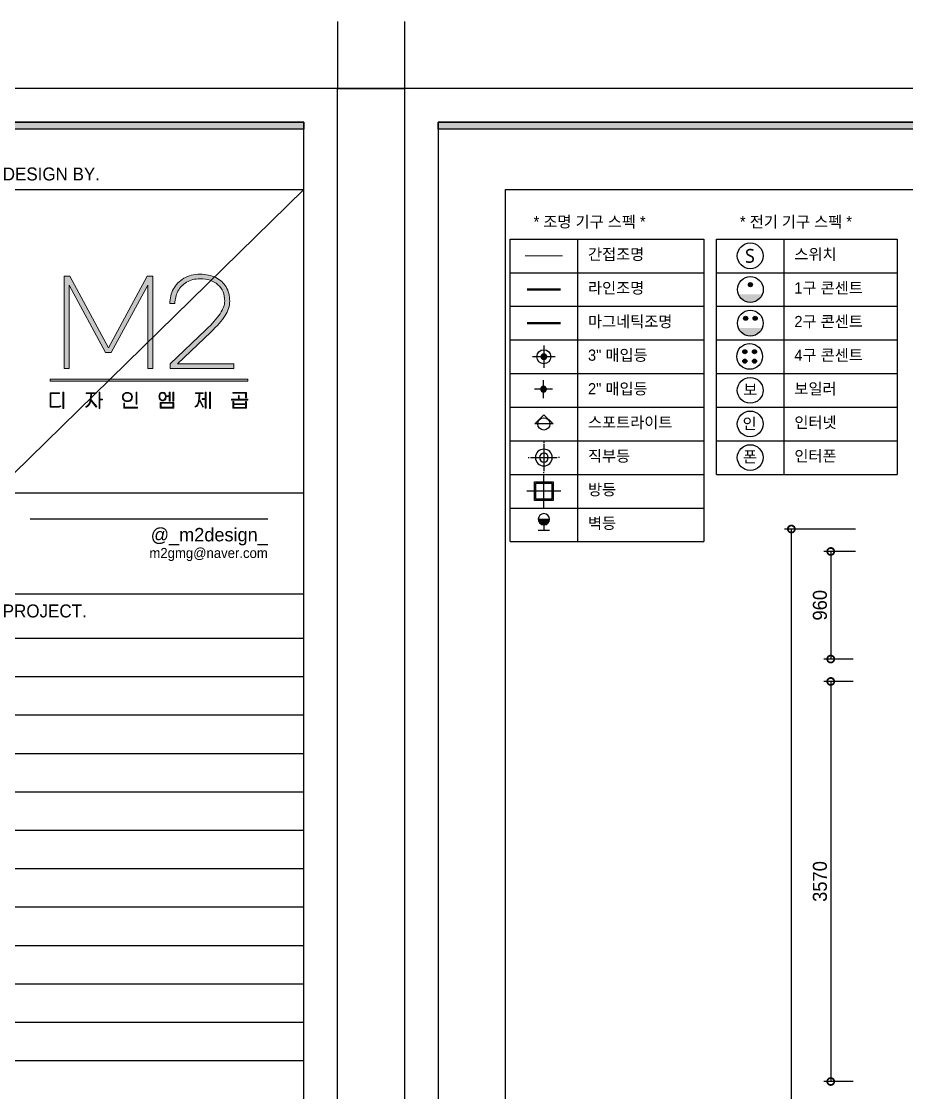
# Model space of a CAD drawing. Header units: inches. Extents: x -4181 to 116552, y 25636 to 44656.
# Drawn here: x 30851 to 38749, y 35097 to 44656 of the extents above; entities that cross this region are included whole.
import ezdxf
from ezdxf.enums import TextEntityAlignment as Align

# ---------------------------------------------------------------- set-up
doc = ezdxf.new("R2010")
doc.units = ezdxf.units.IN
doc.header["$LTSCALE"] = 50
doc.header["$MEASUREMENT"] = 0
doc.linetypes.add('HID', pattern=[2.3, 1.5, -0.8])
for name, color, linetype in [('0-ELC TEXT', 7, 'Continuous'), ('06-LIGHT', 4, 'Continuous'), ('07-dim', 5, 'Continuous'), ('3.기호.계단선', 30, 'Continuous'), ('_U+B808_U+C774_U+C5B4 2', 7, 'Continuous'), ('CEIL-DOOR', 6, 'Continuous'), ('CEIL-LIGHT', 7, 'Continuous'), ('FORM(YOURNAME)-1', 1, 'Continuous'), ('FORM(YOURNAME)-11', 1, 'Continuous'), ('HAT', 5, 'Continuous'), ('RC-LIGHT', 7, 'Continuous'), ('U-LANP', 6, 'Continuous'), ('설비', 140, 'Continuous')]:
    doc.layers.add(name, color=color, linetype=linetype)
doc.styles.add('YOURNAME', font='HY울릉도M.TTF')
doc.styles.add('스타일1', font='HY울릉도M.TTF')
doc.styles.add('코레일둥고', font='Korail_Round_Gothic_Medium.ttf')
doc.dimstyles.new('50', dxfattribs={"dimscale": 50, "dimtxt": 2.5, "dimasz": 2.5, "dimexe": 1.25, "dimexo": 2, "dimtad": 1, "dimdec": 0, "dimtxsty": '스타일1', "dimblk": 'DOTSMALL', "dimcen": 2.5, "dimclrd": 1, "dimclre": 1, "dimclrt": 2, "dimadec": 0, "dimazin": 0, "dimtfac": 1, "dimtdec": 0, "dimtix": 1, "dimtmove": 0, "dimatfit": 3, "dimldrblk": 'DOTSMALL', "dimfxl": 1.25, "dimarcsym": 0})

# ---------------------------------------------------------------- blocks, each defined once
blk = doc.blocks.new('block 34')
at = {"layer": '_U+B808_U+C774_U+C5B4 2'}
h = blk.add_hatch(color=35, dxfattribs=at)
h.dxf.hatch_style = 2
h.paths.add_polyline_path([(674.6, -105.53), (675.73, -105.53), (683.42, -119.69), (691.1, -105.53), (692.22, -105.53), (692.22, -123.82), (691.22, -123.82), (691.22, -107.31), (683.97, -120.67), (682.84, -120.67), (675.59, -107.31), (675.59, -123.82), (674.6, -123.82)])
h = blk.add_hatch(color=35, dxfattribs=at)
h.dxf.hatch_style = 2
edge = h.paths.add_edge_path()
edge.add_spline(control_points=[(704.68, -105.78), (705.57, -106.21), (706.25, -106.83), (706.73, -107.63), (707.21, -108.43), (707.45, -109.38), (707.45, -110.46), (707.45, -111.43), (707.14, -112.39), (706.53, -113.34), (705.92, -114.29), (704.98, -115.38), (703.7, -116.62), (703.7, -116.62), (697.12, -122.91), (697.12, -122.91), (697.12, -122.91), (708.26, -122.91), (708.26, -122.91), (708.26, -122.91), (708.26, -123.82), (708.26, -123.82), (708.26, -123.82), (695.66, -123.82), (695.66, -123.82), (695.66, -123.82), (695.66, -122.91), (695.66, -122.91), (695.66, -122.91), (702.73, -116.15), (702.73, -116.15), (703.99, -114.93), (704.93, -113.86), (705.54, -112.95), (706.15, -112.03), (706.45, -111.2), (706.45, -110.46), (706.45, -109.07), (706.01, -107.98), (705.12, -107.2), (704.23, -106.42), (703.05, -106.03), (701.57, -106.03), (700.53, -106.03), (699.64, -106.26), (698.89, -106.71), (698.15, -107.15), (697.57, -107.75), (697.18, -108.5), (696.79, -109.25), (696.59, -110.06), (696.59, -110.94), (696.59, -110.94), (695.59, -110.94), (695.59, -110.94), (695.59, -109.89), (695.83, -108.93), (696.3, -108.05), (696.77, -107.17), (697.46, -106.46), (698.36, -105.93), (699.26, -105.4), (700.33, -105.13), (701.57, -105.13), (702.76, -105.13), (703.79, -105.35), (704.68, -105.78)], knot_values=[0, 0, 0, 0, 1, 1, 1, 2, 2, 2, 3, 3, 3, 4, 4, 4, 5, 5, 5, 6, 6, 6, 7, 7, 7, 8, 8, 8, 9, 9, 9, 10, 10, 10, 11, 11, 11, 12, 12, 12, 13, 13, 13, 14, 14, 14, 15, 15, 15, 16, 16, 16, 17, 17, 17, 18, 18, 18, 19, 19, 19, 20, 20, 20, 21, 21, 21, 22, 22, 22, 22], degree=3, periodic=0)
at = {"layer": '_U+B808_U+C774_U+C5B4 2', "lineweight": 0}
blk.add_lwpolyline([(674.6, -105.53), (675.73, -105.53), (683.42, -119.69), (691.1, -105.53), (692.22, -105.53), (692.22, -123.82), (691.22, -123.82), (691.22, -107.31), (683.97, -120.67), (682.84, -120.67), (675.59, -107.31), (675.59, -123.82), (674.6, -123.82), (674.6, -105.53)], dxfattribs=at)
blk.add_open_spline([(704.68, -105.78), (705.57, -106.21), (706.25, -106.83), (706.73, -107.63), (707.21, -108.43), (707.45, -109.38), (707.45, -110.46), (707.45, -111.43), (707.14, -112.39), (706.53, -113.34), (705.92, -114.29), (704.98, -115.38), (703.7, -116.62), (703.7, -116.62), (697.12, -122.91), (697.12, -122.91), (697.12, -122.91), (708.26, -122.91), (708.26, -122.91), (708.26, -122.91), (708.26, -123.82), (708.26, -123.82), (708.26, -123.82), (695.66, -123.82), (695.66, -123.82), (695.66, -123.82), (695.66, -122.91), (695.66, -122.91), (695.66, -122.91), (702.73, -116.15), (702.73, -116.15), (703.99, -114.93), (704.93, -113.86), (705.54, -112.95), (706.15, -112.03), (706.45, -111.2), (706.45, -110.46), (706.45, -109.07), (706.01, -107.98), (705.12, -107.2), (704.23, -106.42), (703.05, -106.03), (701.57, -106.03), (700.53, -106.03), (699.64, -106.26), (698.89, -106.71), (698.15, -107.15), (697.57, -107.75), (697.18, -108.5), (696.79, -109.25), (696.59, -110.06), (696.59, -110.94), (696.59, -110.94), (695.59, -110.94), (695.59, -110.94), (695.59, -109.89), (695.83, -108.93), (696.3, -108.05), (696.77, -107.17), (697.46, -106.46), (698.36, -105.93), (699.26, -105.4), (700.33, -105.13), (701.57, -105.13), (702.76, -105.13), (703.79, -105.35), (704.68, -105.78)], degree=3, knots=[0, 0, 0, 0, 1, 1, 1, 2, 2, 2, 3, 3, 3, 4, 4, 4, 5, 5, 5, 6, 6, 6, 7, 7, 7, 8, 8, 8, 9, 9, 9, 10, 10, 10, 11, 11, 11, 12, 12, 12, 13, 13, 13, 14, 14, 14, 15, 15, 15, 16, 16, 16, 17, 17, 17, 18, 18, 18, 19, 19, 19, 20, 20, 20, 21, 21, 21, 22, 22, 22, 22], dxfattribs=at)
blk = doc.blocks.new('block 35')
at = {"layer": '_U+B808_U+C774_U+C5B4 2'}
h = blk.add_hatch(color=35, dxfattribs=at)
h.dxf.hatch_style = 2
edge = h.paths.add_edge_path()
edge.add_spline(control_points=[(673.72, -128.8), (673.72, -128.8), (672, -128.8), (672, -128.8), (672, -128.8), (672, -131.36), (672, -131.36), (672, -131.36), (673.14, -131.36), (673.14, -131.36), (673.29, -131.36), (673.44, -131.34), (673.6, -131.31), (673.75, -131.28), (673.88, -131.24), (673.98, -131.2), (673.98, -131.2), (673.98, -131.35), (673.98, -131.35), (673.88, -131.4), (673.75, -131.44), (673.6, -131.47), (673.45, -131.49), (673.3, -131.51), (673.14, -131.51), (673.14, -131.51), (671.83, -131.51), (671.83, -131.51), (671.83, -131.51), (671.83, -128.65), (671.83, -128.65), (671.83, -128.65), (673.72, -128.65), (673.72, -128.65), (673.72, -128.65), (673.72, -128.8), (673.72, -128.8)], knot_values=[0, 0, 0, 0, 1, 1, 1, 2, 2, 2, 3, 3, 3, 4, 4, 4, 5, 5, 5, 6, 6, 6, 7, 7, 7, 8, 8, 8, 9, 9, 9, 10, 10, 10, 11, 11, 11, 12, 12, 12, 12], degree=3, periodic=0)
h.paths.add_polyline_path([(674.54, -131.73), (674.38, -131.74), (674.38, -128.5), (674.54, -128.5)])
h = blk.add_hatch(color=35, dxfattribs=at)
h.dxf.hatch_style = 2
edge = h.paths.add_edge_path()
edge.add_spline(control_points=[(679.96, -130.01), (679.96, -130.01), (681.09, -131.37), (681.09, -131.37), (681.09, -131.37), (680.96, -131.47), (680.96, -131.47), (680.96, -131.47), (679.92, -130.19), (679.92, -130.19), (679.82, -130.57), (679.69, -130.87), (679.52, -131.09), (679.35, -131.32), (679.14, -131.46), (678.9, -131.51), (678.9, -131.51), (678.9, -131.36), (678.9, -131.36), (679.11, -131.3), (679.3, -131.16), (679.45, -130.93), (679.6, -130.7), (679.71, -130.39), (679.79, -130.03), (679.86, -129.66), (679.91, -129.25), (679.91, -128.8), (679.91, -128.8), (678.97, -128.8), (678.97, -128.8), (678.97, -128.8), (678.97, -128.65), (678.97, -128.65), (678.97, -128.65), (681, -128.65), (681, -128.65), (681, -128.65), (681, -128.8), (681, -128.8), (681, -128.8), (680.07, -128.8), (680.07, -128.8), (680.06, -129.26), (680.03, -129.66), (679.96, -130.01)], knot_values=[0, 0, 0, 0, 1, 1, 1, 2, 2, 2, 3, 3, 3, 4, 4, 4, 5, 5, 5, 6, 6, 6, 7, 7, 7, 8, 8, 8, 9, 9, 9, 10, 10, 10, 11, 11, 11, 12, 12, 12, 13, 13, 13, 14, 14, 14, 15, 15, 15, 15], degree=3, periodic=0)
h.paths.add_polyline_path([(682.21, -130.06), (681.69, -130.06), (681.69, -131.73), (681.54, -131.73), (681.54, -128.5), (681.69, -128.5), (681.69, -129.92), (682.21, -129.92)])
h = blk.add_hatch(color=35, dxfattribs=at)
h.dxf.hatch_style = 2
edge = h.paths.add_edge_path()
edge.add_spline(control_points=[(687.69, -128.68), (687.84, -128.76), (687.95, -128.87), (688.03, -129.01), (688.11, -129.15), (688.15, -129.3), (688.15, -129.47), (688.15, -129.64), (688.11, -129.8), (688.03, -129.94), (687.95, -130.08), (687.84, -130.19), (687.69, -130.27), (687.54, -130.35), (687.36, -130.39), (687.15, -130.39), (686.95, -130.39), (686.77, -130.35), (686.62, -130.27), (686.47, -130.19), (686.36, -130.08), (686.28, -129.94), (686.2, -129.8), (686.16, -129.64), (686.16, -129.47), (686.16, -129.3), (686.2, -129.15), (686.28, -129.01), (686.36, -128.87), (686.47, -128.76), (686.62, -128.68), (686.77, -128.6), (686.95, -128.56), (687.15, -128.56), (687.36, -128.56), (687.54, -128.6), (687.69, -128.68)], knot_values=[0, 0, 0, 0, 1, 1, 1, 2, 2, 2, 3, 3, 3, 4, 4, 4, 5, 5, 5, 6, 6, 6, 7, 7, 7, 8, 8, 8, 9, 9, 9, 10, 10, 10, 11, 11, 11, 12, 12, 12, 12], degree=3, periodic=0)
edge = h.paths.add_edge_path()
edge.add_spline(control_points=[(686.72, -128.79), (686.59, -128.86), (686.49, -128.95), (686.43, -129.07), (686.36, -129.18), (686.32, -129.32), (686.32, -129.47), (686.32, -129.63), (686.36, -129.76), (686.43, -129.88), (686.49, -130), (686.59, -130.09), (686.72, -130.15), (686.84, -130.22), (686.99, -130.25), (687.15, -130.25), (687.32, -130.25), (687.46, -130.22), (687.59, -130.15), (687.72, -130.09), (687.81, -130), (687.88, -129.88), (687.95, -129.76), (687.98, -129.63), (687.98, -129.47), (687.98, -129.32), (687.95, -129.18), (687.88, -129.07), (687.81, -128.95), (687.72, -128.86), (687.59, -128.79), (687.46, -128.73), (687.32, -128.7), (687.15, -128.7), (686.99, -128.7), (686.84, -128.73), (686.72, -128.79)], knot_values=[0, 0, 0, 0, 1, 1, 1, 2, 2, 2, 3, 3, 3, 4, 4, 4, 5, 5, 5, 6, 6, 6, 7, 7, 7, 8, 8, 8, 9, 9, 9, 10, 10, 10, 11, 11, 11, 12, 12, 12, 12], degree=3, periodic=0)
h.paths.add_polyline_path([(686.6, -131.51), (689.15, -131.51), (689.15, -131.66), (686.44, -131.66), (686.44, -130.66), (686.6, -130.66)])
h.paths.add_polyline_path([(689.03, -130.91), (688.87, -130.91), (688.87, -128.5), (689.03, -128.5)])
h = blk.add_hatch(color=35, dxfattribs=at)
h.dxf.hatch_style = 2
edge = h.paths.add_edge_path()
edge.add_spline(control_points=[(694.67, -130), (694.55, -130.16), (694.37, -130.23), (694.14, -130.23), (693.91, -130.23), (693.73, -130.16), (693.61, -130), (693.48, -129.84), (693.42, -129.64), (693.42, -129.39), (693.42, -129.14), (693.48, -128.94), (693.61, -128.78), (693.73, -128.62), (693.91, -128.54), (694.14, -128.54), (694.35, -128.54), (694.51, -128.61), (694.63, -128.74), (694.75, -128.87), (694.83, -129.04), (694.85, -129.25), (694.85, -129.25), (695.45, -129.25), (695.45, -129.25), (695.45, -129.25), (695.45, -128.52), (695.45, -128.52), (695.45, -128.52), (695.61, -128.52), (695.61, -128.52), (695.61, -128.52), (695.61, -130.29), (695.61, -130.29), (695.61, -130.29), (695.45, -130.29), (695.45, -130.29), (695.45, -130.29), (695.45, -129.4), (695.45, -129.4), (695.45, -129.4), (694.86, -129.4), (694.86, -129.4), (694.85, -129.64), (694.79, -129.85), (694.67, -130)], knot_values=[0, 0, 0, 0, 1, 1, 1, 2, 2, 2, 3, 3, 3, 4, 4, 4, 5, 5, 5, 6, 6, 6, 7, 7, 7, 8, 8, 8, 9, 9, 9, 10, 10, 10, 11, 11, 11, 12, 12, 12, 13, 13, 13, 14, 14, 14, 15, 15, 15, 15], degree=3, periodic=0)
edge = h.paths.add_edge_path()
edge.add_spline(control_points=[(693.73, -129.9), (693.83, -130.03), (693.97, -130.09), (694.14, -130.09), (694.31, -130.09), (694.45, -130.03), (694.55, -129.9), (694.65, -129.78), (694.7, -129.61), (694.7, -129.39), (694.7, -129.17), (694.65, -129), (694.55, -128.87), (694.45, -128.75), (694.31, -128.69), (694.14, -128.69), (693.97, -128.69), (693.83, -128.75), (693.73, -128.87), (693.63, -129), (693.58, -129.17), (693.58, -129.39), (693.58, -129.61), (693.63, -129.78), (693.73, -129.9)], knot_values=[0, 0, 0, 0, 1, 1, 1, 2, 2, 2, 3, 3, 3, 4, 4, 4, 5, 5, 5, 6, 6, 6, 7, 7, 7, 8, 8, 8, 8], degree=3, periodic=0)
h.paths.add_polyline_path([(693.69, -130.55), (696.36, -130.55), (696.36, -131.66), (693.69, -131.66)])
h.paths.add_polyline_path([(693.85, -131.51), (696.2, -131.51), (696.2, -130.7), (693.85, -130.7)])
h.paths.add_polyline_path([(696.36, -128.5), (696.36, -130.32), (696.2, -130.32), (696.2, -128.5)])
h = blk.add_hatch(color=35, dxfattribs=at)
h.dxf.hatch_style = 2
edge = h.paths.add_edge_path()
edge.add_spline(control_points=[(701.46, -129.93), (701.46, -129.93), (702.28, -131.39), (702.28, -131.39), (702.28, -131.39), (702.15, -131.47), (702.15, -131.47), (702.15, -131.47), (701.43, -130.17), (701.43, -130.17), (701.3, -130.94), (701.03, -131.39), (700.63, -131.51), (700.63, -131.51), (700.63, -131.35), (700.63, -131.35), (700.88, -131.26), (701.06, -130.99), (701.18, -130.55), (701.3, -130.1), (701.37, -129.52), (701.37, -128.8), (701.37, -128.8), (700.67, -128.8), (700.67, -128.8), (700.67, -128.8), (700.67, -128.65), (700.67, -128.65), (700.67, -128.65), (702.19, -128.65), (702.19, -128.65), (702.19, -128.65), (702.19, -128.8), (702.19, -128.8), (702.19, -128.8), (701.53, -128.8), (701.53, -128.8), (701.52, -129.25), (701.5, -129.63), (701.46, -129.93)], knot_values=[0, 0, 0, 0, 1, 1, 1, 2, 2, 2, 3, 3, 3, 4, 4, 4, 5, 5, 5, 6, 6, 6, 7, 7, 7, 8, 8, 8, 9, 9, 9, 10, 10, 10, 11, 11, 11, 12, 12, 12, 13, 13, 13, 13], degree=3, periodic=0)
h.paths.add_polyline_path([(702.59, -128.52), (702.75, -128.52), (702.75, -131.68), (702.59, -131.68), (702.59, -129.95), (702, -129.95), (702, -129.8), (702.59, -129.8)])
h.paths.add_polyline_path([(703.61, -128.5), (703.61, -131.73), (703.45, -131.73), (703.45, -128.5)])
h = blk.add_hatch(color=35, dxfattribs=at)
h.dxf.hatch_style = 2
h.paths.add_polyline_path([(711.02, -129.93), (711.02, -130.07), (707.82, -130.07), (707.82, -129.93), (709.16, -129.93), (709.16, -129.2), (709.32, -129.2), (709.32, -129.93)])
h.paths.add_polyline_path([(710.61, -128.72), (708.07, -128.72), (708.07, -128.57), (710.77, -128.57), (710.77, -129.64), (710.61, -129.64)])
h.paths.add_polyline_path([(710.61, -130.36), (710.77, -130.36), (710.77, -131.66), (708.08, -131.66), (708.08, -130.36), (708.24, -130.36), (708.24, -130.83), (710.61, -130.83)])
h.paths.add_polyline_path([(710.61, -131.52), (710.61, -130.97), (708.24, -130.97), (708.24, -131.52)])
at = {"layer": '_U+B808_U+C774_U+C5B4 2', "lineweight": 0}
for points in [[(674.54, -131.73), (674.38, -131.74), (674.38, -128.5), (674.54, -128.5), (674.54, -131.73)], [(682.21, -130.06), (681.69, -130.06), (681.69, -131.73), (681.54, -131.73), (681.54, -128.5), (681.69, -128.5), (681.69, -129.92), (682.21, -129.92), (682.21, -130.06)], [(689.03, -130.91), (688.87, -130.91), (688.87, -128.5), (689.03, -128.5), (689.03, -130.91)], [(696.36, -128.5), (696.36, -130.32), (696.2, -130.32), (696.2, -128.5), (696.36, -128.5)], [(702.59, -128.52), (702.75, -128.52), (702.75, -131.68), (702.59, -131.68), (702.59, -129.95), (702, -129.95), (702, -129.8), (702.59, -129.8), (702.59, -128.52)], [(703.61, -128.5), (703.61, -131.73), (703.45, -131.73), (703.45, -128.5), (703.61, -128.5)], [(711.02, -129.93), (711.02, -130.07), (707.82, -130.07), (707.82, -129.93), (709.16, -129.93), (709.16, -129.2), (709.32, -129.2), (709.32, -129.93), (711.02, -129.93)], [(710.61, -128.72), (708.07, -128.72), (708.07, -128.57), (710.77, -128.57), (710.77, -129.64), (710.61, -129.64), (710.61, -128.72)], [(686.6, -131.51), (689.15, -131.51), (689.15, -131.66), (686.44, -131.66), (686.44, -130.66), (686.6, -130.66), (686.6, -131.51)], [(693.69, -130.55), (696.36, -130.55), (696.36, -131.66), (693.69, -131.66), (693.69, -130.55)], [(693.85, -131.51), (696.2, -131.51), (696.2, -130.7), (693.85, -130.7), (693.85, -131.51)], [(710.61, -130.36), (710.77, -130.36), (710.77, -131.66), (708.08, -131.66), (708.08, -130.36), (708.24, -130.36), (708.24, -130.83), (710.61, -130.83), (710.61, -130.36)], [(710.61, -131.52), (710.61, -130.97), (708.24, -130.97), (708.24, -131.52), (710.61, -131.52)]]:
    blk.add_lwpolyline(points, dxfattribs=at)
for points, knots in [([(673.72, -128.8), (673.72, -128.8), (672, -128.8), (672, -128.8), (672, -128.8), (672, -131.36), (672, -131.36), (672, -131.36), (673.14, -131.36), (673.14, -131.36), (673.29, -131.36), (673.44, -131.34), (673.6, -131.31), (673.75, -131.28), (673.88, -131.24), (673.98, -131.2), (673.98, -131.2), (673.98, -131.35), (673.98, -131.35), (673.88, -131.4), (673.75, -131.44), (673.6, -131.47), (673.45, -131.49), (673.3, -131.51), (673.14, -131.51), (673.14, -131.51), (671.83, -131.51), (671.83, -131.51), (671.83, -131.51), (671.83, -128.65), (671.83, -128.65), (671.83, -128.65), (673.72, -128.65), (673.72, -128.65), (673.72, -128.65), (673.72, -128.8), (673.72, -128.8)], [0, 0, 0, 0, 1, 1, 1, 2, 2, 2, 3, 3, 3, 4, 4, 4, 5, 5, 5, 6, 6, 6, 7, 7, 7, 8, 8, 8, 9, 9, 9, 10, 10, 10, 11, 11, 11, 12, 12, 12, 12]), ([(679.96, -130.01), (679.96, -130.01), (681.09, -131.37), (681.09, -131.37), (681.09, -131.37), (680.96, -131.47), (680.96, -131.47), (680.96, -131.47), (679.92, -130.19), (679.92, -130.19), (679.82, -130.57), (679.69, -130.87), (679.52, -131.09), (679.35, -131.32), (679.14, -131.46), (678.9, -131.51), (678.9, -131.51), (678.9, -131.36), (678.9, -131.36), (679.11, -131.3), (679.3, -131.16), (679.45, -130.93), (679.6, -130.7), (679.71, -130.39), (679.79, -130.03), (679.86, -129.66), (679.91, -129.25), (679.91, -128.8), (679.91, -128.8), (678.97, -128.8), (678.97, -128.8), (678.97, -128.8), (678.97, -128.65), (678.97, -128.65), (678.97, -128.65), (681, -128.65), (681, -128.65), (681, -128.65), (681, -128.8), (681, -128.8), (681, -128.8), (680.07, -128.8), (680.07, -128.8), (680.06, -129.26), (680.03, -129.66), (679.96, -130.01)], [0, 0, 0, 0, 1, 1, 1, 2, 2, 2, 3, 3, 3, 4, 4, 4, 5, 5, 5, 6, 6, 6, 7, 7, 7, 8, 8, 8, 9, 9, 9, 10, 10, 10, 11, 11, 11, 12, 12, 12, 13, 13, 13, 14, 14, 14, 15, 15, 15, 15]), ([(687.69, -128.68), (687.84, -128.76), (687.95, -128.87), (688.03, -129.01), (688.11, -129.15), (688.15, -129.3), (688.15, -129.47), (688.15, -129.64), (688.11, -129.8), (688.03, -129.94), (687.95, -130.08), (687.84, -130.19), (687.69, -130.27), (687.54, -130.35), (687.36, -130.39), (687.15, -130.39), (686.95, -130.39), (686.77, -130.35), (686.62, -130.27), (686.47, -130.19), (686.36, -130.08), (686.28, -129.94), (686.2, -129.8), (686.16, -129.64), (686.16, -129.47), (686.16, -129.3), (686.2, -129.15), (686.28, -129.01), (686.36, -128.87), (686.47, -128.76), (686.62, -128.68), (686.77, -128.6), (686.95, -128.56), (687.15, -128.56), (687.36, -128.56), (687.54, -128.6), (687.69, -128.68)], [0, 0, 0, 0, 1, 1, 1, 2, 2, 2, 3, 3, 3, 4, 4, 4, 5, 5, 5, 6, 6, 6, 7, 7, 7, 8, 8, 8, 9, 9, 9, 10, 10, 10, 11, 11, 11, 12, 12, 12, 12]), ([(686.72, -128.79), (686.59, -128.86), (686.49, -128.95), (686.43, -129.07), (686.36, -129.18), (686.32, -129.32), (686.32, -129.47), (686.32, -129.63), (686.36, -129.76), (686.43, -129.88), (686.49, -130), (686.59, -130.09), (686.72, -130.15), (686.84, -130.22), (686.99, -130.25), (687.15, -130.25), (687.32, -130.25), (687.46, -130.22), (687.59, -130.15), (687.72, -130.09), (687.81, -130), (687.88, -129.88), (687.95, -129.76), (687.98, -129.63), (687.98, -129.47), (687.98, -129.32), (687.95, -129.18), (687.88, -129.07), (687.81, -128.95), (687.72, -128.86), (687.59, -128.79), (687.46, -128.73), (687.32, -128.7), (687.15, -128.7), (686.99, -128.7), (686.84, -128.73), (686.72, -128.79)], [0, 0, 0, 0, 1, 1, 1, 2, 2, 2, 3, 3, 3, 4, 4, 4, 5, 5, 5, 6, 6, 6, 7, 7, 7, 8, 8, 8, 9, 9, 9, 10, 10, 10, 11, 11, 11, 12, 12, 12, 12]), ([(694.67, -130), (694.55, -130.16), (694.37, -130.23), (694.14, -130.23), (693.91, -130.23), (693.73, -130.16), (693.61, -130), (693.48, -129.84), (693.42, -129.64), (693.42, -129.39), (693.42, -129.14), (693.48, -128.94), (693.61, -128.78), (693.73, -128.62), (693.91, -128.54), (694.14, -128.54), (694.35, -128.54), (694.51, -128.61), (694.63, -128.74), (694.75, -128.87), (694.83, -129.04), (694.85, -129.25), (694.85, -129.25), (695.45, -129.25), (695.45, -129.25), (695.45, -129.25), (695.45, -128.52), (695.45, -128.52), (695.45, -128.52), (695.61, -128.52), (695.61, -128.52), (695.61, -128.52), (695.61, -130.29), (695.61, -130.29), (695.61, -130.29), (695.45, -130.29), (695.45, -130.29), (695.45, -130.29), (695.45, -129.4), (695.45, -129.4), (695.45, -129.4), (694.86, -129.4), (694.86, -129.4), (694.85, -129.64), (694.79, -129.85), (694.67, -130)], [0, 0, 0, 0, 1, 1, 1, 2, 2, 2, 3, 3, 3, 4, 4, 4, 5, 5, 5, 6, 6, 6, 7, 7, 7, 8, 8, 8, 9, 9, 9, 10, 10, 10, 11, 11, 11, 12, 12, 12, 13, 13, 13, 14, 14, 14, 15, 15, 15, 15]), ([(693.73, -129.9), (693.83, -130.03), (693.97, -130.09), (694.14, -130.09), (694.31, -130.09), (694.45, -130.03), (694.55, -129.9), (694.65, -129.78), (694.7, -129.61), (694.7, -129.39), (694.7, -129.17), (694.65, -129), (694.55, -128.87), (694.45, -128.75), (694.31, -128.69), (694.14, -128.69), (693.97, -128.69), (693.83, -128.75), (693.73, -128.87), (693.63, -129), (693.58, -129.17), (693.58, -129.39), (693.58, -129.61), (693.63, -129.78), (693.73, -129.9)], [0, 0, 0, 0, 1, 1, 1, 2, 2, 2, 3, 3, 3, 4, 4, 4, 5, 5, 5, 6, 6, 6, 7, 7, 7, 8, 8, 8, 8]), ([(701.46, -129.93), (701.46, -129.93), (702.28, -131.39), (702.28, -131.39), (702.28, -131.39), (702.15, -131.47), (702.15, -131.47), (702.15, -131.47), (701.43, -130.17), (701.43, -130.17), (701.3, -130.94), (701.03, -131.39), (700.63, -131.51), (700.63, -131.51), (700.63, -131.35), (700.63, -131.35), (700.88, -131.26), (701.06, -130.99), (701.18, -130.55), (701.3, -130.1), (701.37, -129.52), (701.37, -128.8), (701.37, -128.8), (700.67, -128.8), (700.67, -128.8), (700.67, -128.8), (700.67, -128.65), (700.67, -128.65), (700.67, -128.65), (702.19, -128.65), (702.19, -128.65), (702.19, -128.65), (702.19, -128.8), (702.19, -128.8), (702.19, -128.8), (701.53, -128.8), (701.53, -128.8), (701.52, -129.25), (701.5, -129.63), (701.46, -129.93)], [0, 0, 0, 0, 1, 1, 1, 2, 2, 2, 3, 3, 3, 4, 4, 4, 5, 5, 5, 6, 6, 6, 7, 7, 7, 8, 8, 8, 9, 9, 9, 10, 10, 10, 11, 11, 11, 12, 12, 12, 13, 13, 13, 13])]:
    blk.add_open_spline(points, degree=3, knots=knots, dxfattribs=at)
blk = doc.blocks.new('block 33')
at = {"layer": '_U+B808_U+C774_U+C5B4 2'}
for name in ['block 34', 'block 35']:
    blk.add_blockref(name, (0, 0), dxfattribs=at)
blk = doc.blocks.new('block 32')
at = {"layer": '_U+B808_U+C774_U+C5B4 2'}
h = blk.add_hatch(color=35, dxfattribs=at)
h.dxf.hatch_style = 2
h.paths.add_polyline_path([(711.02, -126.32), (671.83, -126.32), (671.83, -125.91), (711.02, -125.91)])
at = {"layer": '_U+B808_U+C774_U+C5B4 2', "lineweight": 0}
blk.add_lwpolyline([(711.02, -126.32), (671.83, -126.32), (671.83, -125.91), (711.02, -125.91), (711.02, -126.32)], dxfattribs=at)
at = {"layer": '_U+B808_U+C774_U+C5B4 2'}
blk.add_blockref('block 33', (0, 0), dxfattribs=at)
blk = doc.blocks.new('FORM-ELEVATION')
at = {"layer": 'FORM(YOURNAME)-11'}
h = blk.add_hatch(color=256, dxfattribs=at)
h.dxf.hatch_style = 1
h.paths.add_polyline_path([(-10309, 35708), (71691, 35708), (71691, 35508), (-10309, 35508)])
h.paths.add_polyline_path([(-10309, -21492), (71691, -21492), (71691, -21692), (-10309, -21692)])
at = {"layer": 'Defpoints', "color": 158}
for p, q in [((62481, 33708), (71691, 33708)), ((62481, 24686), (71691, 33708)), ((62481, 24686), (71691, 24686)), ((71691, 20353), (62481, 20353)), ((71691, 19211), (62481, 19211)), ((71691, 18069), (62481, 18069)), ((71691, 16927), (62481, 16927)), ((71691, 15784), (62481, 15784)), ((71691, 14642), (62481, 14642)), ((71691, 13500), (62481, 13500)), ((71691, 12358), (62481, 12358)), ((71691, 11216), (62481, 11216)), ((71691, 10074), (62481, 10074)), ((71691, 8932), (62481, 8932)), ((71691, 7790), (62481, 7790))]:
    blk.add_line(p, q, dxfattribs=at)
at = {"layer": 'Defpoints', "color": 1}
for points in [[(-11309, 38708), (-11309, 36708), (-13309, 36708)], [(72691, 38708), (72691, 36708), (74691, 36708)]]:
    blk.add_lwpolyline(points, dxfattribs=at)
at = {"layer": 'Defpoints', "color": 158}
for points in [[(-10309, -21692), (71691, -21692), (71691, 35708), (-10309, 35708)], [(-8309, 33708), (61071, 33708), (61071, -19692), (-8309, -19692)]]:
    blk.add_lwpolyline(points, close=True, dxfattribs=at)
at = {"layer": 'FORM(YOURNAME)-11', "color": 251}
blk.add_line((63550, 23916), (70622, 23916), dxfattribs=at)
at = {"layer": 'FORM(YOURNAME)-11', "color": 14}
blk.add_line((62481, 21686), (71691, 21686), dxfattribs=at)
at = {"layer": 'FORM(YOURNAME)-11', "color": 250}
blk.add_lwpolyline([(-11309, -22692), (72691, -22692), (72691, 36708), (-11309, 36708)], close=True, dxfattribs=at)
at = {"layer": 'FORM(YOURNAME)-11'}
blk.add_lwpolyline([(-10309, 35708), (71691, 35708), (71691, 35508), (-10309, 35508)], close=True, dxfattribs=at)
at = {"layer": '_U+B808_U+C774_U+C5B4 2', "xscale": 150, "yscale": 150, "zscale": 150}
blk.add_blockref('block 32', (-36628, 46957), dxfattribs=at)
at = {"layer": 'FORM(YOURNAME)-11', "color": 14, "style": 'YOURNAME'}
for s, p in [('DESIGN BY.', (62739, 34170)), ('PROJECT.', (62739, 21172))]:
    blk.add_text(s, height=386.1, dxfattribs=at).set_placement(p, align=Align.MIDDLE_LEFT)
for s, height, width, p in [('@_m2design_', 400, 1.03, (70622, 23242)), ('m2gmg@naver.com', 300, 0.995, (70622, 22747))]:
    blk.add_text(s, height=height, dxfattribs=dict(at, width=width)).set_placement(p, align=Align.RIGHT)
at = {"layer": 'FORM(YOURNAME)-11', "color": 3, "style": 'YOURNAME'}
for tag, height, p in [('1', 451, (71041, -1219)), ('2', 451, (71041, -1863)), ('3', 451, (71041, -3150)), ('4', 451, (71041, -5081)), ('5', 515, (71041, -7398)), ('6', 515, (71041, -9650)), ('7', 515, (71041, -11903)), ('8', 515, (71041, -14155)), ('9', 515, (71041, -16408)), ('10', 515, (66791, -18596)), ('11', 515, (71041, -18660)), ('12', 515, (66791, -20848)), ('13', 515, (71041, -20848))]:
    blk.add_attdef(tag, text='', height=height, dxfattribs=at).set_placement(p, align=Align.MIDDLE_RIGHT)
blk = doc.blocks.new('_DOTSMALL')
at = {"color": 0, "linetype": 'ByBlock', "const_width": 0.5}
blk.add_lwpolyline([(-0.0625, 0, 1), (0.0625, 0, 1)], format="xyb", close=True, dxfattribs=at)
blk = doc.blocks.new('*D89')
at = {"layer": '07-dim', "color": 1, "lineweight": -2, "transparency": 16777216}
for p, q in [((38293.9, 39925.7), (38009.9, 39925.7)), ((38072.4, 39925.7), (38072.4, 38965.7)), ((38272.4, 38965.7), (38009.9, 38965.7))]:
    blk.add_line(p, q, dxfattribs=at)
at = {"layer": 'Defpoints', "color": 0, "transparency": 16777216}
for p in [(38393.9, 39925.7), (38072.4, 38965.7), (38372.4, 38965.7)]:
    blk.add_point(p, dxfattribs=at)
at = {"layer": '07-dim', "color": 1, "lineweight": -2, "transparency": 16777216, "xscale": 125, "yscale": 125, "zscale": 125}
for p, rotation in [((38072.4, 39925.7), 90), ((38072.4, 38965.7), 270)]:
    blk.add_blockref('_DOTSMALL', p, dxfattribs=dict(at, rotation=rotation))
at = {"layer": '07-dim', "color": 2, "transparency": 16777216, "insert": (37976, 39445.7), "char_height": 125, "attachment_point": 5, "rotation": 90, "style": '스타일1'}
blk.add_mtext('960', dxfattribs=at)
blk = doc.blocks.new('*D90')
at = {"layer": '07-dim', "color": 1, "lineweight": -2, "transparency": 16777216}
for p, q in [((38272.4, 38765.7), (38009.9, 38765.7)), ((38072.4, 38765.7), (38072.4, 35195.7)), ((38272.4, 35195.7), (38009.9, 35195.7))]:
    blk.add_line(p, q, dxfattribs=at)
at = {"layer": 'Defpoints', "color": 0, "transparency": 16777216}
for p in [(38372.4, 38765.7), (38072.4, 35195.7), (38372.4, 35195.7)]:
    blk.add_point(p, dxfattribs=at)
at = {"layer": '07-dim', "color": 1, "lineweight": -2, "transparency": 16777216, "xscale": 125, "yscale": 125, "zscale": 125}
for p, rotation in [((38072.4, 38765.7), 90), ((38072.4, 35195.7), 270)]:
    blk.add_blockref('_DOTSMALL', p, dxfattribs=dict(at, rotation=rotation))
at = {"layer": '07-dim', "color": 2, "transparency": 16777216, "insert": (37976.2, 36980.7), "char_height": 125, "attachment_point": 5, "rotation": 90, "style": '스타일1'}
blk.add_mtext('3570', dxfattribs=at)
blk = doc.blocks.new('*D99')
at = {"layer": '07-dim', "color": 1, "lineweight": -2, "transparency": 16777216}
for p, q in [((38293.9, 40125.7), (37658.4, 40125.7)), ((37720.9, 28881.7), (37720.9, 40125.7)), ((38272.4, 28881.7), (37658.4, 28881.7))]:
    blk.add_line(p, q, dxfattribs=at)
at = {"layer": 'Defpoints', "color": 0, "transparency": 16777216}
for p in [(37720.9, 40125.7), (38393.9, 40125.7), (38372.4, 28881.7)]:
    blk.add_point(p, dxfattribs=at)
at = {"layer": '07-dim', "color": 1, "lineweight": -2, "transparency": 16777216, "xscale": 125, "yscale": 125, "zscale": 125}
for p, rotation in [((37720.9, 40125.7), 90), ((37720.9, 28881.7), 270)]:
    blk.add_blockref('_DOTSMALL', p, dxfattribs=dict(at, rotation=rotation))
at = {"layer": '07-dim', "color": 2, "transparency": 16777216, "insert": (37625.8, 34503.7), "char_height": 125, "attachment_point": 5, "rotation": 90, "style": '스타일1'}
blk.add_mtext('11244', dxfattribs=at)
blk = doc.blocks.new('hallogen')
h = blk.add_hatch(color=256)
h.dxf.hatch_style = 1
edge = h.paths.add_edge_path()
edge.add_arc((48591.7, 60854.3), 31.2, 0, 360, ccw=False)
at = {"color": 1, "linetype": 'Continuous'}
for p, q in [((48591.7, 60954.3), (48591.7, 60754.3)), ((48691.7, 60854.3), (48491.7, 60854.3))]:
    blk.add_line(p, q, dxfattribs=at)
at = {"color": 4, "linetype": 'Continuous'}
blk.add_circle((48591.7, 60854.3), 62.5, dxfattribs=at)
blk = doc.blocks.new('매입등')
at = {"layer": 'HAT', "color": 1}
for p, q in [((0, 140), (0, 130)), ((0, 120), (0, -120)), ((-140, 0), (-130, 0)), ((120, 0), (-120, 0)), ((140, 0), (130, 0)), ((-140, 0), (-130, 0)), ((0, -140), (0, -130))]:
    blk.add_line(p, q, dxfattribs=at)
blk.add_circle((0, 0), 40, dxfattribs=at)
at = {"layer": 'U-LANP'}
blk.add_circle((0, 0), 75, dxfattribs=at)
blk = doc.blocks.new('A$C59950440')
at = {"layer": 'CEIL-DOOR'}
blk.add_blockref('매입등', (140, 140), dxfattribs=at)
blk = doc.blocks.new('SW')
at = {"layer": '설비', "color": 140}
blk.add_circle((11533254, -14277699), 184, dxfattribs=at)
at = {"layer": '설비', "color": 140, "insert": (11533320, -14277601), "char_height": 197.14, "width": 314.33, "attachment_point": 3, "style": '코레일둥고'}
blk.add_mtext('{\\fMalgun Gothic|b0|i0|c129|p50;S}', dxfattribs=at)
blk = doc.blocks.new('egoo')
at = {"layer": '설비'}
h = blk.add_hatch(color=140, dxfattribs=at)
edge = h.paths.add_edge_path()
edge.add_arc((1015645, 443434), 22.3, 0, 360)
h = blk.add_hatch(color=140, dxfattribs=at)
edge = h.paths.add_edge_path()
edge.add_arc((1015748, 443434), 22.3, 0, 360)
h = blk.add_hatch(color=140, dxfattribs=at)
edge = h.paths.add_edge_path()
edge.add_line((1015826, 443329), (1015567, 443329))
edge.add_ellipse((1015696, 443381), major_axis=(99, 99), ratio=1, start_angle=156.9578, end_angle=293.0422)
at = {"layer": '설비', "color": 140}
for centre, radius in [((1015696, 443381), 140), ((1015645, 443434), 22.3), ((1015748, 443434), 22.3)]:
    blk.add_circle(centre, radius, dxfattribs=at)
blk = doc.blocks.new('DLSXJSPT')
at = {"layer": '설비', "color": 140}
blk.add_circle((242956, 103418.4), 115, dxfattribs=at)
at = {"layer": '설비', "color": 140, "style": '코레일둥고'}
blk.add_text('인', height=100, dxfattribs=at).set_placement((242888.1, 103372))
blk = doc.blocks.new('DLSXJVHS')
at = {"layer": '설비', "color": 140}
blk.add_circle((236550.8, 103607.8), 115, dxfattribs=at)
at = {"layer": '설비', "color": 140, "style": '코레일둥고'}
blk.add_text('폰', height=100, dxfattribs=at).set_placement((236486.9, 103564.3))
blk = doc.blocks.new('DLFRN')
at = {"layer": '설비'}
h = blk.add_hatch(color=140, dxfattribs=at)
edge = h.paths.add_edge_path()
edge.add_arc((236552.3, 104850.7), 18.3, 0, 360)
h = blk.add_hatch(color=140, dxfattribs=at)
edge = h.paths.add_edge_path()
edge.add_line((236658.9, 104764.8), (236445.6, 104764.8))
edge.add_ellipse((236552.3, 104807.8), major_axis=(81.3, 81.3), ratio=1, start_angle=156.95778, end_angle=293.04222)
at = {"layer": '설비', "color": 140}
for centre, radius in [((236552.3, 104807.8), 115), ((236552.3, 104850.7), 18.3)]:
    blk.add_circle(centre, radius, dxfattribs=at)
blk = doc.blocks.new('QHDLFFJ')
at = {"layer": '설비', "color": 140}
blk.add_circle((236550.8, 104207.8), 115, dxfattribs=at)
at = {"layer": '설비', "color": 140, "style": '코레일둥고'}
blk.add_text('보 ', height=100, dxfattribs=at).set_placement((236489.6, 104163.9))
blk = doc.blocks.new('4RNZHS')
at = {"layer": '설비'}
h = blk.add_hatch(color=140, dxfattribs=at)
edge = h.paths.add_edge_path()
edge.add_arc((244434.2, 96095.3), 18.3, -90, 270, ccw=False)
h = blk.add_hatch(color=140, dxfattribs=at)
edge = h.paths.add_edge_path()
edge.add_arc((244520, 96095.3), 18.3, 270, 630)
h = blk.add_hatch(color=140, dxfattribs=at)
edge = h.paths.add_edge_path()
edge.add_arc((244434.2, 96011.2), 18.3, -90, 270, ccw=False)
h = blk.add_hatch(color=140, dxfattribs=at)
edge = h.paths.add_edge_path()
edge.add_arc((244520, 96011.2), 18.3, 270, 630)
at = {"layer": '설비', "color": 140}
for centre, radius in [((244477.1, 96053.3), 115), ((244434.2, 96095.3), 18.3), ((244520, 96095.3), 18.3), ((244434.2, 96011.2), 18.3), ((244520, 96011.2), 18.3)]:
    blk.add_circle(centre, radius, dxfattribs=at)
blk = doc.blocks.new('1')
at = {"linetype": 'Continuous'}
h = blk.add_hatch(color=4, dxfattribs=at)
h.dxf.hatch_style = 1
edge = h.paths.add_edge_path()
edge.add_arc((11539653, -14273504), 37.5, 0, 360)
at = {"color": 1, "linetype": 'Continuous'}
for p, q in [((11539653, -14273637), (11539653, -14273370)), ((11539520, -14273504), (11539787, -14273504))]:
    blk.add_line(p, q, dxfattribs=at)
at = {"color": 4, "linetype": 'Continuous'}
for radius in [41.5, 37.5]:
    blk.add_circle((11539653, -14273504), radius, dxfattribs=at)
blk = doc.blocks.new('qkdemd')
at = {"layer": 'CEIL-LIGHT', "color": 8}
for p, q in [((48127.2, 6350.6), (48127.2, 6654.8)), ((48279.2, 6502.7), (47975.1, 6502.7))]:
    blk.add_line(p, q, dxfattribs=at)
at = {"layer": 'CEIL-LIGHT', "color": 4}
blk.add_lwpolyline([(48044.7, 6585.2), (48209.7, 6585.2), (48209.7, 6420.2), (48044.7, 6420.2), (48044.7, 6585.2)], dxfattribs=at)
at = {"layer": 'CEIL-LIGHT', "color": 8}
blk.add_lwpolyline([(48055.7, 6574.2), (48198.7, 6574.2), (48198.7, 6431.2), (48055.7, 6431.2)], close=True, dxfattribs=at)
blk = doc.blocks.new('BRACKET')
at = {"layer": 'CEIL-LIGHT'}
blk.add_hatch(color=256, dxfattribs=at).paths.add_polyline_path([(-200, -100, 0.414214), (-100, 0, 0.414214), (-200, 100)])
for p, q in [((-200, 100), (-200, -100)), ((-100, 0), (0, 0)), ((0, -100), (0, 100))]:
    blk.add_line(p, q, dxfattribs=at)
blk.add_circle((-200, 0), 100, dxfattribs=at)
blk = doc.blocks.new('A$C0A436DC7')
at = {"layer": 'CEIL-DOOR', "xscale": -1, "rotation": 180}
blk.add_blockref('BRACKET', (300, 100), dxfattribs=at)

msp = doc.modelspace()

# ---------------------------------------------------------------- linework, layer by layer
at = {"color": 4}
for p, q in [((35512.5, 41145.4), (35430.6, 41063.5)), ((35594.4, 41063.5), (35512.5, 41145.4)), ((35594.4, 41063.5), (35430.6, 41063.5))]:
    msp.add_line(p, q, dxfattribs=at)
msp.add_circle((35512.5, 41063.5), 54.6, dxfattribs=at)
at = {"layer": '0-ELC TEXT'}
for p, q in [((35812.5, 42713.5), (35812.5, 40013.5)), ((37653.9, 42713.5), (37653.9, 40613.5)), ((35212.5, 42413.5), (36940.7, 42413.5)), ((37053.9, 42413.5), (38664.8, 42413.5)), ((35212.5, 42113.5), (36940.7, 42113.5)), ((37053.9, 42113.5), (38664.8, 42113.5)), ((35212.5, 41813.5), (36940.7, 41813.5)), ((37053.9, 41813.5), (38664.8, 41813.5)), ((35212.5, 41513.5), (36940.7, 41513.5)), ((37053.9, 41513.5), (38664.8, 41513.5)), ((35212.5, 41213.5), (36940.7, 41213.5)), ((37053.9, 41213.5), (38664.8, 41213.5)), ((35212.5, 40913.5), (36940.7, 40913.5)), ((37053.9, 40913.5), (38664.8, 40913.5)), ((35212.5, 40613.5), (36940.7, 40613.5)), ((37053.9, 40613.5), (38664.8, 40613.5)), ((35212.5, 40313.5), (36940.7, 40313.5)), ((35212.5, 40013.5), (36940.7, 40013.5))]:
    msp.add_line(p, q, dxfattribs=at)
for points in [[(35212.5, 40013.5), (35212.5, 42713.5), (36940.7, 42713.5), (36940.7, 40013.5)], [(37053.9, 40613.5), (37053.9, 42713.5), (38664.8, 42713.5), (38664.8, 40613.5)]]:
    msp.add_lwpolyline(points, dxfattribs=at)
at = {"layer": '06-LIGHT', "color": 10, "linetype": 'HID', "const_width": 10}
msp.add_lwpolyline([(35681.3, 42563.5), (35343.7, 42563.5)], dxfattribs=at)
at = {"layer": '3.기호.계단선', "const_width": 20}
msp.add_lwpolyline([(35663.5, 41963.5), (35361.8, 41963.5)], dxfattribs=at)
at = {"layer": '설비', "color": 140, "const_width": 20}
msp.add_lwpolyline([(35663.5, 42263.5), (35361.8, 42263.5)], dxfattribs=at)

# ---------------------------------------------------------------- block references
at = {"xscale": 0.5, "yscale": 0.5, "zscale": 0.5, "rotation": 270}
msp.add_blockref('A$C0A436DC7', (35462.5, 40263.5), dxfattribs=at)
at = {"layer": 'FORM(YOURNAME)-1', "xscale": 0.3, "yscale": 0.3, "zscale": 0.3}
for p in [(11862.7, 33043.1), (37662.7, 33043.1)]:
    msp.add_blockref('FORM-ELEVATION', p, dxfattribs=at)
at = {"layer": 'RC-LIGHT'}
for name, p in [('hallogen', (-13079.2, -19190.8)), ('qkdemd', (-12614.7, 33960.8))]:
    msp.add_blockref(name, p, dxfattribs=at)
at = {"layer": 'RC-LIGHT', "xscale": -0.6024096385271789, "yscale": 0.6024096385271789, "zscale": 0.6024096385271789}
msp.add_blockref('1', (6987107.9, 8639870.4), dxfattribs=at)
at = {"layer": 'RC-LIGHT', "xscale": -1}
msp.add_blockref('A$C59950440', (35652.5, 40623.5), dxfattribs=at)
at = {"layer": '설비', "color": 140}
for name, p, xscale, yscale, zscale in [('SW', (-7170929.9, 8966125.7), 0.625, 0.625, 0.625), ('egoo', (-796966.8, -322242.7), 0.8214285869294655, 0.8214285869294655, 0.8214285869294655)]:
    msp.add_blockref(name, p, dxfattribs=dict(at, xscale=xscale, yscale=yscale, zscale=zscale))
at = {"layer": '설비'}
for name, p in [('DLFRN', (-199196.9, -62544.3)), ('4RNZHS', (-207128.1, -54387.2)), ('QHDLFFJ', (-199196.9, -62844.3)), ('DLSXJSPT', (-205602.1, -62354.9)), ('DLSXJVHS', (-199196.9, -62844.3))]:
    msp.add_blockref(name, p, dxfattribs=at)

# ---------------------------------------------------------------- texts
at = {"layer": '0-ELC TEXT', "style": '코레일둥고'}
for s, p in [('* 조명 기구 스펙 *', (35420.8, 42817.9)), ('* 전기 기구 스펙 *', (37262.2, 42817.9)), ('간접조명', (35906.4, 42527.6)), ('스위치', (37747.8, 42527.6)), ('라인조명', (35906.4, 42227.6)), ('1구 콘센트', (37747.8, 42227.6)), ('마그네틱조명', (35906.4, 41927.6)), ('2구 콘센트', (37747.8, 41927.6)), ('3" 매입등', (35906.4, 41627.6)), ('4구 콘센트', (37747.8, 41627.6)), ('2" 매입등', (35906.4, 41327.6)), ('보일러', (37747.8, 41327.6)), ('스포트라이트', (35906.4, 41027.6)), ('인터넷', (37747.8, 41027.6)), ('직부등', (35906.4, 40727.6)), ('인터폰', (37747.8, 40727.6)), ('방등', (35906.4, 40427.6)), ('벽등', (35906.4, 40127.6))]:
    msp.add_text(s, height=100, dxfattribs=at).set_placement(p)

# ---------------------------------------------------------------- dimensions: what is measured, and where the dimension line sits
at = {"layer": '07-dim'}
for base, p1, p2, picture, middle in [((37720.9, 40125.7), (38372.4, 28881.7), (38393.9, 40125.7), '*D99', (37625.8, 34503.7)), ((38072.4, 38965.7), (38393.9, 39925.7), (38372.4, 38965.7), '*D89', (37976, 39445.7)), ((38072.4, 35195.7), (38372.4, 38765.7), (38372.4, 35195.7), '*D90', (37976.2, 36980.7))]:
    dim = msp.add_linear_dim(base=base, p1=p1, p2=p2, angle=90, dimstyle='50', dxfattribs=at)
    dim.commit()
    dim.dimension.update_dxf_attribs({"geometry": picture, "text_midpoint": middle})

doc.saveas('drawing.dxf')
